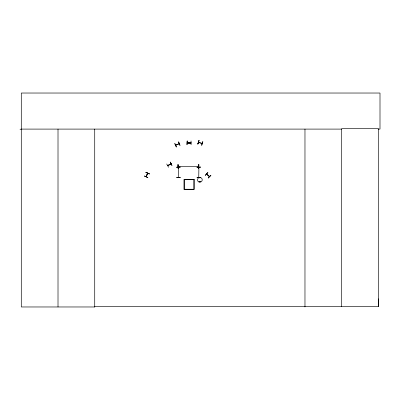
<?xml version="1.0" encoding="UTF-8"?>
<svg xmlns="http://www.w3.org/2000/svg" width="400" height="400" viewBox="0 0 400 400"><rect width="100%" height="100%" fill="white"/><g stroke="black" fill="none" stroke-linecap="round" stroke-linejoin="round"><path stroke-width="0.6" d="M167.625 165.545L171.065 163.93M170.755 164.025L170.99 163.725M378.13 129.095L380 129.095L380 93.03L21.29 93.03L21.29 306.97L94.78 306.97L94.73 306.55L378.405 306.55L378.46 298.815M206.655 174.085L209.43 176.67M206.56 174.11L209.54 176.535M175.66 145.165L179.195 143.7L175.715 145.285M199.685 177.785C200.33 177.295 199.645 178.56 199.82 177.65M199.5 181.605C200.46 180.37 200.07 182.945 199.535 181.515M200.09 181.665C199.73 180.67 199.455 182.475 200.125 181.605M146.24 176.795L147.715 173.24L146.1 176.635M167.66 165.525L167.91 165.345M171.015 163.88L167.78 165.66M178.365 167.255L178.35 177.45L178.55 177.29M198.745 177.29L198.9 167.25M197.73 144.08L199.04 140.485M198.99 140.47L197.865 144.12L199.015 140.475M202.145 143.35L198.46 142.395L202.11 143.54M202.745 141.625L201.57 145.26M201.755 145.32L202.88 141.665M144.38 176.01L147.84 177.65M146.1 176.68L147.55 173.185M178.19 166.425L178.615 166.42L178.2 166.575M187.215 142.775L187.24 143.05M187.255 142.775L191.035 142.775M207.96 172.595L205.345 175.385M205.24 175.29L207.815 172.465M208.225 178.015L210.94 175.315L208.205 177.995M171 163.915L167.695 165.705M168.565 167.285L166.7 163.945M171.93 165.465L170.28 162.01L171.975 165.44M174.895 143.485L176.435 146.985M179.96 145.38L178.57 141.81L180.01 145.355M206.715 173.96L209.51 176.51M178.27 166.405L198.58 166.595M190.955 142.95L187.265 142.925M177.965 164.58L178.205 168.4L177.985 164.58M198.86 164.58L198.67 168.4L198.84 164.58M198.275 166.425L198.66 166.425M198.275 166.56L198.62 166.555M176.535 167.21L180.355 167.115L176.535 167.235M196.92 167.21L200.745 167.115L196.925 167.235M180.36 177.485L176.535 177.575L180.355 177.455M200.745 177.485L196.925 177.575L200.745 177.455M20 129.245L21.29 129.24M21.29 129.095L341.69 129.095M191.035 140.93L191.065 144.755M187.2 142.95L191.045 143.005M187.2 143.05L191.045 143.05M145.855 172.45L149.395 173.89M144.37 176.035L147.89 177.52M174.72 143.565L176.305 147.045M198.7 164.58L198.7 168.4M178.125 164.58L178.175 168.405M378.405 306.55L378.405 128.68L341.69 128.68L341.69 306.55M304.97 129.095L304.97 306.97M94.725 129.095L94.725 306.97M58.01 129.095L58.01 306.97M145.925 172.28L149.375 173.94L145.925 172.28M187.215 140.93L187 144.755L187.185 140.93M194.17 179.375L184 179.375L184 189.545L194.17 189.545L194.17 179.375M193.89 179.655L184.285 179.655L184.285 189.26L193.89 189.26L193.89 179.655M198.68 181.88A2.38 2.38 0 0 0 202.245 179.82A2.38 2.38 0 0 0 198.68 177.76A2.38 2.38 0 0 0 198.68 181.88"/></g></svg>
